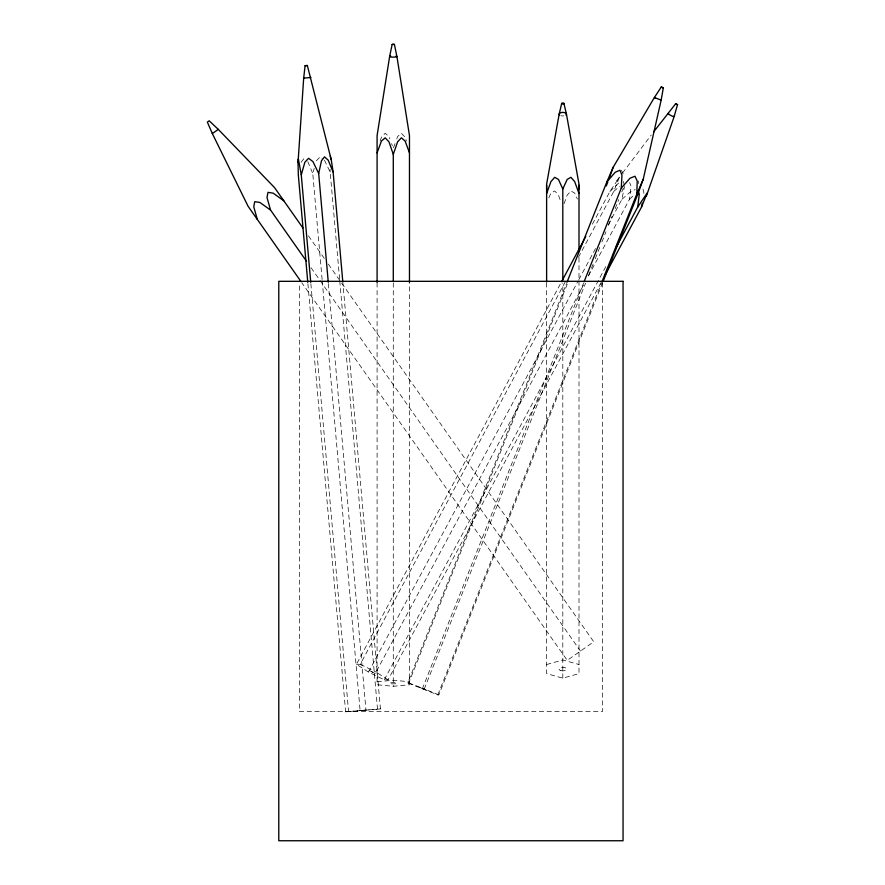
<?xml version="1.0" encoding="UTF-8"?>
<svg xmlns="http://www.w3.org/2000/svg" width="885" height="885" viewBox="0 0 885 885"><rect width="100%" height="100%" fill="white"/><g stroke="black" fill="none" stroke-linecap="round" stroke-linejoin="round"><path stroke-width="0.66" stroke-dasharray="4.42 3.32" d="M546.62 282.757L546.62 673.618L562.805 678.164L579 673.618L579 256.517M562.805 678.164L562.805 282.923M638.373 183.626L638.505 181.005M588.359 276.043L629.512 199.269L631.082 186.37L629.622 182.609M608.216 224.867L621.934 199.269L624.511 186.37M322.107 279.494L312.77 173.493L314.197 168.427M380.119 141.014L381.424 137.241L385.185 133.292L388.935 136.533L389.809 138.89M564.11 203.594L567.152 195.198L570.902 190.95L574.664 193.085L577.374 199.059M395.009 143.602L393.283 148.315L391.546 143.602M396.745 138.89L397.619 136.533L401.37 133.292L405.131 137.241L406.436 141.014M602.63 282.68L438.827 694.891L437.821 694.891L407.775 682.921L566.466 283.554M407.775 682.921L408.781 682.921L567.473 283.554M422.289 688.906L583.536 283.123M438.827 694.891L424.313 688.906L585.56 283.123M588.614 275.412L593.216 263.852M595.251 258.719L599.842 247.158M601.889 242.025L605.971 231.748M608.515 225.332L612.088 216.338M615.152 208.639L618.726 199.645M621.79 191.945L623.317 188.096M437.821 694.891L601.612 282.68M578.436 257.303L613.714 191.492L619.334 177.476L609.92 191.492L591.622 225.62M548.788 197.864L550.957 193.085L554.718 190.95L558.468 195.198L561.079 202.388M601.026 282.603L388.061 679.835L384.267 679.835L368.47 672.069L356.456 664.292L560.924 282.89M356.456 664.292L360.239 664.292L566.677 279.229M368.47 672.069L578.159 280.91M578.812 279.693L596.457 246.793M388.061 679.835L376.048 672.069L584.443 283.355M384.267 679.835L607.033 264.316M616.734 180.673L621.668 174.157M622.487 173.073L651.249 135.051M301.11 162.254L304.141 158.293L306.896 160.76M316.354 160.816L320.071 156.844L322.251 158.492M609.92 191.492L618.947 182.752M629.512 199.269L634.932 194.025M613.714 191.492L619.732 186.248M621.934 199.269L631.967 190.529L635.198 189.7M546.62 664.524L562.805 659.978L579 664.524M307.903 283.687L345.637 711.806L380.439 708.929L342.96 283.554M345.637 711.806L380.439 708.929M377.087 681.749L393.283 680.233L409.467 681.749M377.087 282.713L377.087 684.769L393.283 686.284L409.467 684.769L409.467 282.713M408.781 682.921L424.313 688.906M360.239 664.292L376.048 672.069M308.434 235.819L324.33 258.431M328.302 264.095L593.735 641.758L567.241 660.376L301.807 282.713M311.077 267.746L580.483 651.072M324.43 160.141L330.171 172.055L339.641 279.428M621.458 170.241L623.151 173.825M307.814 161.59L312.77 173.493M643.041 189.136L644.114 194.136M623.438 181.359L624.246 185.109M339.751 280.799L377.486 708.929M328.39 283.62L365.992 710.367M322.228 280.866L360.084 710.367M310.867 283.687L348.59 711.806M330.105 169.323L330.171 172.055M602.386 282.691L602.386 711.651L299.451 711.651L299.451 282.691M393.283 282.846L393.283 686.284M563.756 115.88A3.651 1.77 0 0 1 560.99 115.703M369.045 670.266L375.561 673.795L369.045 670.266M359.553 710.655L366.744 710.047L359.553 710.655M419.999 687.568L426.769 690.289L419.999 687.568M560.935 670.653A3.739 1.814 0 0 0 566.544 669.071A3.739 1.814 0 0 0 560.935 667.5A3.739 1.814 0 0 0 560.935 670.653M391.413 683.784A3.739 0.608 0 0 0 397.022 683.264A3.739 0.608 0 0 0 391.413 682.733A3.739 0.608 0 0 0 391.413 683.784"/><path stroke-width="1.33" d="M546.62 281.95L546.62 185.208M562.805 280.169L562.805 189.003L567.152 179.445L570.902 177.31L574.664 181.558L579 193.549M579 251.561L579 185.208M602.121 281.397L636.824 194.081L637.222 181.005L634.965 176.237L630.009 178.228L621.292 188.096L584.045 281.828M621.292 188.096L621.956 175.02L619.942 170.241L615.219 172.243L606.778 182.1L566.975 282.271M603.139 281.397L637.831 194.081L637.963 191.47M307.781 282.304L298.322 174.931L298.035 162.641L303.677 78.123L305.093 65.689L307.338 65.501L331.255 159.765L333.125 172.055L342.838 282.182M298.035 162.641L298.4 159.012L301.276 174.931L310.746 282.304M615.529 248.475L637.731 207.046L639.302 194.136L638.328 191.636M606.778 182.1L613.183 167.254L654.391 97.494L661.25 87.029L662.633 87.549L663.33 87.847L661.15 100.193L643.229 179.224L637.831 194.081M604.942 275.29L641.525 207.046L642.3 203.174M409.467 282.459L409.467 135.56L396.923 56.54L394.411 44.438L393.283 44.25L392.144 44.438L389.632 56.54L377.087 135.56L377.087 282.459M328.269 282.249L318.688 173.493L321.476 160.816L324.507 156.844L328.18 160.141L333.125 172.055M579 189.423L579 184.135L566.455 114.165L563.9 103.302L562.805 102.903L561.721 103.302L559.165 114.165L546.62 184.135L546.62 189.423M641.525 207.046L647.145 193.03L637.731 207.046M563.944 103.445L563.38 103.921M301.276 174.931L304.86 162.254L308.577 158.293L312.936 161.59L318.688 173.493M653.716 131.788L675.664 103.733L677.512 104.64L674.116 116.709L646.315 196.227M613.183 167.254L609.688 177.011M393.283 281.463L393.283 154.355L397.619 141.777L401.37 137.828L405.131 141.069L409.467 152.851M546.62 193.549L550.957 181.558L554.718 177.31L558.468 179.445L562.805 189.003M377.087 152.851L381.424 141.069L385.185 137.828L388.935 141.777L393.283 154.355M606.258 185.961L607.785 182.1M636.824 194.081L643.229 179.224M561.577 281.673L585.748 236.583M394.411 44.438L392.144 44.438M675.664 103.733L677.656 104.784M301.011 281.585L248.11 206.316L212.334 133.58L218.296 129.387L274.604 187.686L302.869 227.91M303.898 78.09L310.912 77.504L310.115 77.537M306.099 65.623L305.104 65.7M306.332 65.567L307.327 65.49M562.517 103.976L561.676 103.445M661.272 87.04L663.352 87.858M668.551 113.501C665.929 113.014 674.812 117.882 673.629 116.256M655.519 97.881L654.391 97.494L660.796 100.005M283.797 200.773L273.155 193.162L267.989 192.344L267.005 197.488L270.556 210.077L306.31 260.964M270.556 210.077L259.902 202.477L254.736 201.658L253.763 206.802L257.303 219.391M218.296 129.387L209.192 120.802L207.344 122.097L212.334 133.58M330.249 156.125L331.255 159.765M559.652 115.05A3.651 1.77 0 0 1 562.805 112.395A3.651 1.77 0 0 1 565.969 115.05M395.86 56.12A3.651 0.586 0 0 1 394.223 57.105A3.651 0.586 0 0 1 389.754 56.386M390.119 56.242A3.651 0.586 0 0 1 390.705 56.12M623.051 281.319L278.786 281.319L278.786 840.75L623.051 840.75L623.051 281.319"/></g></svg>
